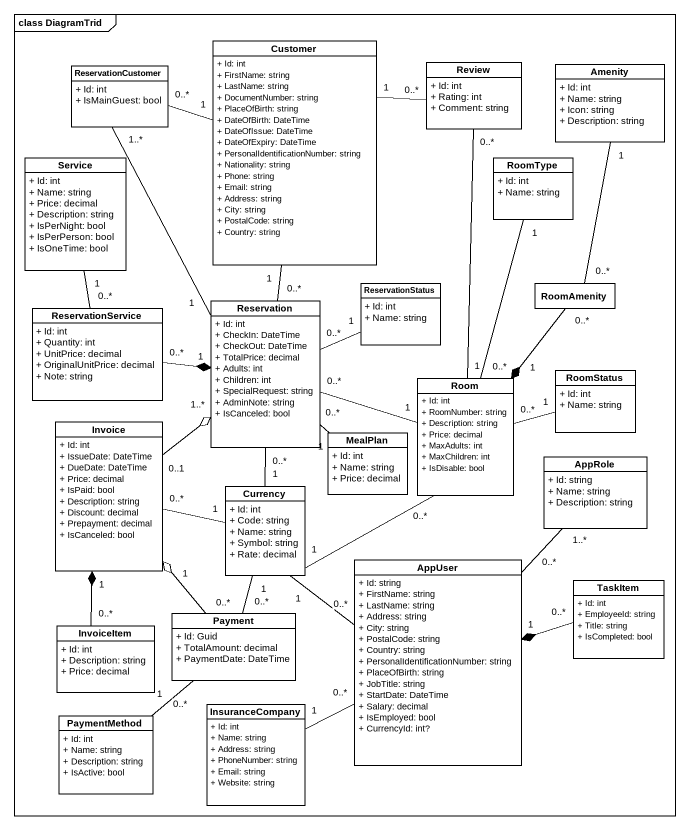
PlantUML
@startuml
mainframe class DiagramTrid
hide circle
hide empty members
skinparam classAttributeIconSize 0
class Customer {
  + Id: int
  + FirstName: string
  + LastName: string
  + DocumentNumber: string
  + PlaceOfBirth: string
  + DateOfBirth: DateTime
  + DateOfIssue: DateTime
  + DateOfExpiry: DateTime
  + PersonalIdentificationNumber: string
  + Nationality: string
  + Phone: string
  + Email: string
  + Address: string
  + City: string
  + PostalCode: string
  + Country: string
}
class Review {
  + Id: int
  + Rating: int
  + Comment: string
}
class ReservationCustomer {
  + Id: int
  + IsMainGuest: bool
}
class Amenity {
  + Id: int
  + Name: string
  + Icon: string
  + Description: string
}
class Service {
  + Id: int
  + Name: string
  + Price: decimal
  + Description: string
  + IsPerNight: bool
  + IsPerPerson: bool
  + IsOneTime: bool
}
class RoomType {
  + Id: int
  + Name: string
}
class Reservation {
  + Id: int
  + CheckIn: DateTime
  + CheckOut: DateTime
  + TotalPrice: decimal
  + Adults: int
  + Children: int
  + SpecialRequest: string
  + AdminNote: string
  + IsCanceled: bool
}
class ReservationStatus {
  + Id: int
  + Name: string
}
class RoomAmenity
class ReservationService {
  + Id: int
  + Quantity: int
  + UnitPrice: decimal
  + OriginalUnitPrice: decimal
  + Note: string
}
class Room {
  + Id: int
  + RoomNumber: string
  + Description: string
  + Price: decimal
  + MaxAdults: int
  + MaxChildren: int
  + IsDisable: bool
}
class RoomStatus {
  + Id: int
  + Name: string
}
class Invoice {
  + Id: int
  + IssueDate: DateTime
  + DueDate: DateTime
  + Price: decimal
  + IsPaid: bool
  + Description: string
  + Discount: decimal
  + Prepayment: decimal
  + IsCanceled: bool
}
class MealPlan {
  + Id: int
  + Name: string
  + Price: decimal
}
class AppRole {
  + Id: string
  + Name: string
  + Description: string
}
class Currency {
  + Id: int
  + Code: string
  + Name: string
  + Symbol: string
  + Rate: decimal
}
class AppUser {
  + Id: string
  + FirstName: string
  + LastName: string
  + Address: string
  + City: string
  + PostalCode: string
  + Country: string
  + PersonalIdentificationNumber: string
  + PlaceOfBirth: string
  + JobTitle: string
  + StartDate: DateTime
  + Salary: decimal
  + IsEmployed: bool
  + CurrencyId: int?
}
class TaskItem {
  + Id: int
  + EmployeeId: string
  + Title: string
  + IsCompleted: bool
}
class Payment {
  + Id: Guid
  + TotalAmount: decimal
  + PaymentDate: DateTime
}
class InvoiceItem {
  + Id: int
  + Description: string
  + Price: decimal
}
class InsuranceCompany {
  + Id: int
  + Name: string
  + Address: string
  + PhoneNumber: string
  + Email: string
  + Website: string
}
class PaymentMethod {
  + Id: int
  + Name: string
  + Description: string
  + IsActive: bool
}
Review "0..*" -left- "1" Customer
Review "0..*" -- "1" Room
ReservationCustomer "0..*" -right- "1" Customer
Reservation "0..*" -up- "1" Customer
Reservation "1" -up- "1..*" ReservationCustomer
Reservation "0..*" -right- "1" Room
Reservation "0..*" -- "1" MealPlan
ReservationStatus "1" -left- "0..*" Reservation
RoomAmenity "0..*" -up- "1" Amenity
RoomAmenity "0..*" --* "1" Room
ReservationService "0..*" -up- "1" Service
ReservationService "0..*" -right-* "1" Reservation
Room "0..*" -up- "1" RoomType
Room "0..*" -left- "1" Currency
RoomStatus "1" -left- "0..*" Room
Invoice "0..1" -up-o "1..*" Reservation
Invoice "0..*" -right- "1" Currency
AppRole "1..*" -- "0..*" AppUser
Currency "1" -up- "0..*" Reservation
Currency "1" -- "0..*" AppUser
TaskItem "0..*" -left-* "1" AppUser
Payment "0..*" -up-o "1" Invoice
Payment "0..*" -up- "1" Currency
InvoiceItem "0..*" -up-* "1" Invoice
InsuranceCompany "1" -right- "0..*" AppUser
PaymentMethod "1" -up- "0..*" Payment
@enduml
